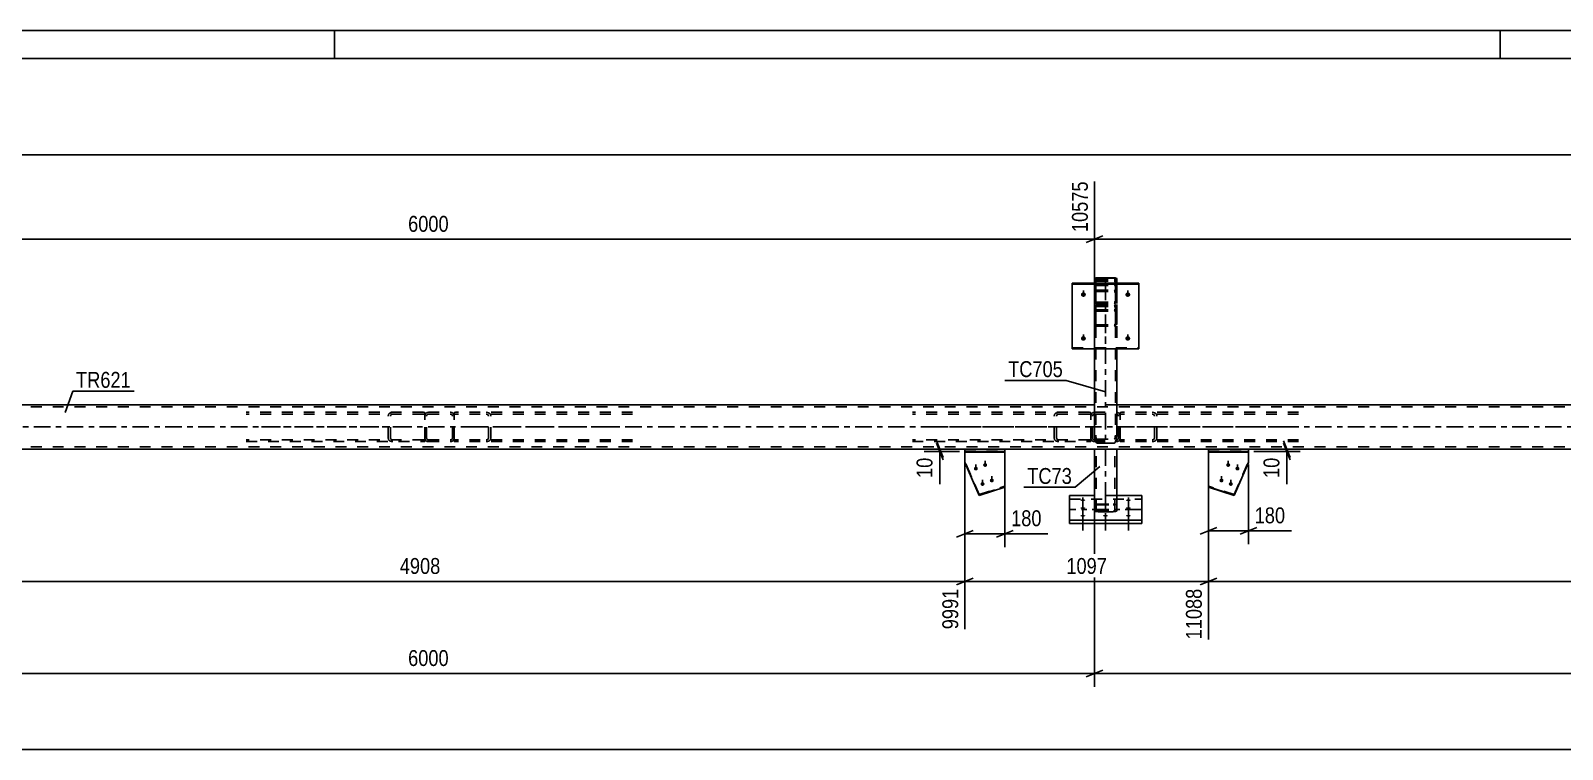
# Model space of a CAD drawing. Header units: millimetres. Extents: x 0 to 1189, y 0 to 841.
# Drawn here: x 294.3 to 570.2, y 711.5 to 841 of the extents above; entities that cross this region are included whole.
import ezdxf

# ---------------------------------------------------------------- set-up
doc = ezdxf.new("R2010")
doc.units = ezdxf.units.MM
doc.linetypes.add('DXK_LINE_DOT2', pattern=[3.9198, 1.9599, -1.9599])
doc.linetypes.add('DXK_LINE_DOT3', pattern=[5.9187, 2.979, -0.9799, 0.9799, -0.9799])
doc.styles.add('Arial Narrow', font='ARIALN.TTF', dxfattribs={"height": 0.2})

# ---------------------------------------------------------------- blocks, each defined once
blk = doc.blocks.new('Unknown-814734972-1132')
at = {"color": 5, "linetype": 'Continuous'}
for p, q in [((1189, 841), (0, 841)), ((349, 836), (349, 841)), ((559, 836), (559, 841)), ((1184, 836), (5, 836))]:
    blk.add_line(p, q, dxfattribs=at)
blk = doc.blocks.new('Part-814734972-4148 - 4074')
at = {"color": 2, "linetype": 'Continuous'}
for p, q in [((485.92, 754.52), (485.92, 765.58)), ((489.86, 765.58), (485.98, 765.58)), ((489.92, 754.52), (489.92, 765.58)), ((485.97, 754.43), (485.92, 754.52)), ((486.11, 754.36), (485.97, 754.43)), ((486.31, 754.32), (486.11, 754.36)), ((486.56, 754.3), (486.31, 754.32)), ((486.56, 754.3), (489.28, 754.3)), ((489.52, 754.32), (489.28, 754.3)), ((489.73, 754.36), (489.52, 754.32)), ((489.87, 754.43), (489.73, 754.36)), ((489.92, 754.52), (489.87, 754.43))]:
    blk.add_line(p, q, dxfattribs=at)
at = {"color": 7, "linetype": 'DXK_LINE_DOT2'}
for p, q in [((485.98, 765.58), (485.92, 765.58)), ((485.97, 765.58), (485.98, 765.58)), ((486.24, 754.52), (486.24, 765.58)), ((489.57, 765.58), (489.6, 765.58)), ((489.6, 754.52), (489.6, 765.58)), ((489.87, 765.58), (489.86, 765.58)), ((489.87, 765.58), (489.86, 765.58)), ((489.92, 765.58), (489.87, 765.58)), ((485.92, 755.45), (485.97, 755.53)), ((485.97, 755.53), (486.11, 755.6)), ((486.11, 755.6), (486.31, 755.65)), ((486.26, 755.49), (486.24, 755.45)), ((486.24, 754.52), (486.26, 754.48)), ((486.33, 755.53), (486.26, 755.49)), ((486.26, 754.48), (486.33, 754.44)), ((486.31, 755.65), (486.56, 755.67)), ((486.44, 755.55), (486.33, 755.53)), ((486.33, 754.44), (486.44, 754.42)), ((486.56, 755.56), (486.44, 755.55)), ((486.44, 754.42), (486.56, 754.41)), ((486.56, 755.67), (489.28, 755.67)), ((486.56, 755.56), (489.28, 755.56)), ((486.56, 754.41), (489.28, 754.41)), ((489.28, 755.67), (489.52, 755.65)), ((489.4, 755.55), (489.28, 755.56)), ((489.28, 754.41), (489.4, 754.42)), ((489.5, 755.53), (489.4, 755.55)), ((489.4, 754.42), (489.5, 754.44)), ((489.5, 755.53), (489.52, 755.52)), ((489.5, 754.44), (489.57, 754.48)), ((489.52, 755.65), (489.73, 755.6)), ((489.52, 755.52), (489.57, 755.49)), ((489.6, 755.45), (489.57, 755.49)), ((489.57, 754.48), (489.6, 754.52)), ((489.73, 755.6), (489.87, 755.53)), ((489.87, 755.53), (489.92, 755.45))]:
    blk.add_line(p, q, dxfattribs=at)
at = {"color": 7, "linetype": 'DXK_LINE_DOT3'}
blk.add_line((487.92, 765.58), (487.92, 754.98), dxfattribs=at)
blk = doc.blocks.new('Bolt-814734972-4209 - 4074')
at = {"linetype": 'Continuous'}
for points in [[(491.92, 793.84), (492.01, 793.83), (492.1, 793.81), (492.18, 793.76), (492.25, 793.71), (492.3, 793.64), (492.34, 793.56), (492.36, 793.47), (492.36, 793.39), (492.34, 793.3), (492.3, 793.22), (492.25, 793.15), (492.18, 793.1), (492.1, 793.05), (492.01, 793.03), (491.92, 793.02), (491.83, 793.03), (491.74, 793.05), (491.66, 793.1), (491.59, 793.15), (491.54, 793.22), (491.5, 793.3), (491.48, 793.39), (491.48, 793.47), (491.5, 793.56), (491.54, 793.64), (491.59, 793.71), (491.66, 793.76), (491.74, 793.81), (491.83, 793.83)], [(491.92, 785.95), (492.01, 785.94), (492.1, 785.91), (492.18, 785.87), (492.25, 785.81), (492.3, 785.74), (492.34, 785.66), (492.36, 785.58), (492.36, 785.49), (492.34, 785.41), (492.3, 785.33), (492.25, 785.26), (492.18, 785.2), (492.1, 785.16), (492.01, 785.13), (491.92, 785.12), (491.83, 785.13), (491.74, 785.16), (491.66, 785.2), (491.59, 785.26), (491.54, 785.33), (491.5, 785.41), (491.48, 785.49), (491.48, 785.58), (491.5, 785.66), (491.54, 785.74), (491.59, 785.81), (491.66, 785.87), (491.74, 785.91), (491.83, 785.94)]]:
    blk.add_hatch(color=1, dxfattribs=at).paths.add_polyline_path(points)
at = {"color": 1, "linetype": 'Continuous'}
for p, q in [((491.92, 793.09), (491.92, 794.15)), ((491.92, 785.19), (491.92, 786.26))]:
    blk.add_line(p, q, dxfattribs=at)
blk = doc.blocks.new('Part-814734972-4152 - 4074')
at = {"color": 7, "linetype": 'DXK_LINE_DOT2'}
for p, q in [((365.01, 772.22), (333.11, 772.22)), ((365.01, 771.9), (333.11, 771.9)), ((358.71, 771.82), (358.64, 771.58)), ((358.64, 767.58), (358.64, 771.58)), ((359.08, 771.58), (359.11, 771.7)), ((359.08, 767.58), (359.08, 771.58)), ((359.52, 772.22), (359.18, 772.17)), ((359.35, 771.87), (359.52, 771.9)), ((365.01, 772.22), (365.27, 772.18)), ((365.01, 771.9), (365.18, 771.87)), ((365.18, 771.87), (365.27, 771.83)), ((365.27, 766.97), (365.27, 772.18)), ((365.01, 767.26), (333.11, 767.26)), ((358.64, 767.58), (358.71, 767.33)), ((359.11, 767.45), (359.08, 767.58)), ((359.52, 767.26), (359.35, 767.28)), ((365.18, 767.28), (365.01, 767.26)), ((365.27, 767.32), (365.18, 767.28)), ((333.11, 766.94), (365.01, 766.94)), ((359.18, 766.98), (359.52, 766.94)), ((365.01, 766.94), (365.27, 766.97))]:
    blk.add_line(p, q, dxfattribs=at)
at = {"color": 7, "linetype": 'DXK_LINE_DOT3'}
blk.add_line((335.86, 769.58), (362.27, 769.58), dxfattribs=at)
at = {"color": 7, "linetype": 'DXK_LINE_DOT2'}
for centre, radius, start, end in [((359.39, 771.39), 0.802, 104.5547, 147.5896), ((359.45, 771.48), 0.401, 104.5547, 147.5896), ((359.39, 767.76), 0.802, 212.4104, 255.4453), ((359.45, 767.67), 0.401, 212.4104, 255.4453)]:
    blk.add_arc(centre, radius, start, end, dxfattribs=at)
blk = doc.blocks.new('Part-814734972-4092 - 4074')
at = {"color": 2, "linetype": 'Continuous'}
for p, q in [((513.65, 765.58), (506.45, 765.58)), ((506.45, 765.18), (506.45, 765.58)), ((513.65, 765.18), (506.45, 765.18)), ((513.65, 765.18), (513.65, 765.58))]:
    blk.add_line(p, q, dxfattribs=at)
blk = doc.blocks.new('Bolt-814734972-4093 - 4074')
at = {"linetype": 'Continuous'}
for points in [[(510.01, 763.06), (510.08, 763.05), (510.16, 763.03), (510.22, 763), (510.28, 762.95), (510.32, 762.89), (510.35, 762.83), (510.37, 762.76), (510.37, 762.69), (510.35, 762.62), (510.32, 762.55), (510.28, 762.5), (510.22, 762.45), (510.16, 762.41), (510.08, 762.39), (510.01, 762.38), (509.93, 762.39), (509.86, 762.41), (509.8, 762.45), (509.74, 762.5), (509.7, 762.55), (509.67, 762.62), (509.65, 762.69), (509.65, 762.76), (509.67, 762.83), (509.7, 762.89), (509.74, 762.95), (509.8, 763), (509.86, 763.03), (509.93, 763.05)], [(511.68, 762.42), (511.75, 762.41), (511.82, 762.39), (511.89, 762.36), (511.94, 762.31), (511.99, 762.25), (512.02, 762.19), (512.03, 762.12), (512.03, 762.05), (512.02, 761.98), (511.99, 761.91), (511.94, 761.86), (511.89, 761.81), (511.82, 761.77), (511.75, 761.75), (511.68, 761.75), (511.6, 761.75), (511.53, 761.77), (511.46, 761.81), (511.41, 761.86), (511.36, 761.91), (511.33, 761.98), (511.32, 762.05), (511.32, 762.12), (511.33, 762.19), (511.36, 762.25), (511.41, 762.31), (511.46, 762.36), (511.53, 762.39), (511.6, 762.41)], [(508.8, 760.28), (508.88, 760.27), (508.95, 760.25), (509.01, 760.21), (509.07, 760.16), (509.11, 760.11), (509.14, 760.04), (509.16, 759.97), (509.16, 759.9), (509.14, 759.83), (509.11, 759.77), (509.07, 759.71), (509.01, 759.66), (508.95, 759.63), (508.88, 759.61), (508.8, 759.6), (508.73, 759.61), (508.65, 759.63), (508.59, 759.66), (508.53, 759.71), (508.49, 759.77), (508.46, 759.83), (508.44, 759.9), (508.44, 759.97), (508.46, 760.04), (508.49, 760.11), (508.53, 760.16), (508.59, 760.21), (508.65, 760.25), (508.73, 760.27)], [(510.47, 759.64), (510.54, 759.63), (510.61, 759.61), (510.68, 759.57), (510.74, 759.53), (510.78, 759.47), (510.81, 759.4), (510.83, 759.33), (510.83, 759.26), (510.81, 759.19), (510.78, 759.13), (510.74, 759.07), (510.68, 759.03), (510.61, 758.99), (510.54, 758.97), (510.47, 758.96), (510.39, 758.97), (510.32, 758.99), (510.26, 759.03), (510.2, 759.07), (510.16, 759.13), (510.13, 759.19), (510.11, 759.26), (510.11, 759.33), (510.13, 759.4), (510.16, 759.47), (510.2, 759.53), (510.26, 759.57), (510.32, 759.61), (510.39, 759.63)]]:
    blk.add_hatch(color=1, dxfattribs=at).paths.add_polyline_path(points)
at = {"color": 1, "linetype": 'Continuous'}
for p, q in [((510.01, 762.45), (510.01, 763.47)), ((511.68, 761.81), (511.68, 762.84)), ((508.8, 759.66), (508.8, 760.69)), ((510.47, 759.03), (510.47, 760.05))]:
    blk.add_line(p, q, dxfattribs=at)
blk = doc.blocks.new('Bolt-814734972-4094 - 4074')
at = {"linetype": 'Continuous'}
for points in [[(483.82, 756.23), (483.73, 756.24), (483.64, 756.25), (483.56, 756.26), (483.49, 756.28), (483.44, 756.31), (483.4, 756.34), (483.38, 756.37), (483.38, 756.4), (483.4, 756.43), (483.44, 756.46), (483.49, 756.49), (483.56, 756.51), (483.64, 756.52), (483.73, 756.53), (483.82, 756.54), (483.91, 756.53), (484, 756.52), (484.08, 756.51), (484.14, 756.49), (484.2, 756.46), (484.24, 756.43), (484.26, 756.4), (484.26, 756.37), (484.24, 756.34), (484.2, 756.31), (484.14, 756.28), (484.08, 756.26), (484, 756.25), (483.91, 756.24)], [(492.02, 756.23), (491.93, 756.24), (491.84, 756.25), (491.76, 756.26), (491.69, 756.28), (491.64, 756.31), (491.6, 756.34), (491.58, 756.37), (491.58, 756.4), (491.6, 756.43), (491.64, 756.46), (491.69, 756.49), (491.76, 756.51), (491.84, 756.52), (491.93, 756.53), (492.02, 756.54), (492.11, 756.53), (492.2, 756.52), (492.28, 756.51), (492.34, 756.49), (492.4, 756.46), (492.44, 756.43), (492.46, 756.4), (492.46, 756.37), (492.44, 756.34), (492.4, 756.31), (492.34, 756.28), (492.28, 756.26), (492.2, 756.25), (492.11, 756.24)], [(483.82, 754.83), (483.73, 754.83), (483.64, 754.84), (483.56, 754.85), (483.49, 754.88), (483.44, 754.9), (483.4, 754.93), (483.38, 754.96), (483.38, 754.99), (483.4, 755.02), (483.44, 755.05), (483.49, 755.08), (483.56, 755.1), (483.64, 755.11), (483.73, 755.12), (483.82, 755.13), (483.91, 755.12), (484, 755.11), (484.08, 755.1), (484.14, 755.08), (484.2, 755.05), (484.24, 755.02), (484.26, 754.99), (484.26, 754.96), (484.24, 754.93), (484.2, 754.9), (484.14, 754.88), (484.08, 754.85), (484, 754.84), (483.91, 754.83)], [(483.82, 753.43), (483.73, 753.43), (483.64, 753.44), (483.56, 753.46), (483.49, 753.48), (483.44, 753.51), (483.4, 753.53), (483.38, 753.56), (483.38, 753.6), (483.4, 753.63), (483.44, 753.66), (483.49, 753.68), (483.56, 753.7), (483.64, 753.72), (483.73, 753.73), (483.82, 753.73), (483.91, 753.73), (484, 753.72), (484.08, 753.7), (484.14, 753.68), (484.2, 753.66), (484.24, 753.63), (484.26, 753.6), (484.26, 753.56), (484.24, 753.53), (484.2, 753.51), (484.14, 753.48), (484.08, 753.46), (484, 753.44), (483.91, 753.43)], [(487.9, 753.43), (487.81, 753.43), (487.72, 753.44), (487.64, 753.46), (487.57, 753.48), (487.52, 753.51), (487.48, 753.53), (487.46, 753.56), (487.46, 753.6), (487.48, 753.63), (487.52, 753.66), (487.57, 753.68), (487.64, 753.7), (487.72, 753.72), (487.81, 753.73), (487.9, 753.73), (487.99, 753.73), (488.08, 753.72), (488.16, 753.7), (488.22, 753.68), (488.28, 753.66), (488.32, 753.63), (488.34, 753.6), (488.34, 753.56), (488.32, 753.53), (488.28, 753.51), (488.22, 753.48), (488.16, 753.46), (488.08, 753.44), (487.99, 753.43)], [(492.02, 754.83), (491.93, 754.83), (491.84, 754.84), (491.76, 754.85), (491.69, 754.88), (491.64, 754.9), (491.6, 754.93), (491.58, 754.96), (491.58, 754.99), (491.6, 755.02), (491.64, 755.05), (491.69, 755.08), (491.76, 755.1), (491.84, 755.11), (491.93, 755.12), (492.02, 755.13), (492.11, 755.12), (492.2, 755.11), (492.28, 755.1), (492.34, 755.08), (492.4, 755.05), (492.44, 755.02), (492.46, 754.99), (492.46, 754.96), (492.44, 754.93), (492.4, 754.9), (492.34, 754.88), (492.28, 754.85), (492.2, 754.84), (492.11, 754.83)], [(492.02, 753.43), (491.93, 753.43), (491.84, 753.44), (491.76, 753.46), (491.69, 753.48), (491.64, 753.51), (491.6, 753.53), (491.58, 753.56), (491.58, 753.6), (491.6, 753.63), (491.64, 753.66), (491.69, 753.68), (491.76, 753.7), (491.84, 753.72), (491.93, 753.73), (492.02, 753.73), (492.11, 753.73), (492.2, 753.72), (492.28, 753.7), (492.34, 753.68), (492.4, 753.66), (492.44, 753.63), (492.46, 753.6), (492.46, 753.56), (492.44, 753.53), (492.4, 753.51), (492.34, 753.48), (492.28, 753.46), (492.2, 753.44), (492.11, 753.43)]]:
    blk.add_hatch(color=1, dxfattribs=at).paths.add_polyline_path(points)
at = {"color": 1, "linetype": 'Continuous'}
for p, q in [((483.82, 756.87), (483.82, 753.75)), ((492.02, 756.87), (492.02, 753.75)), ((483.82, 755.46), (483.82, 752.34)), ((483.82, 754.07), (483.82, 750.95)), ((487.9, 754.07), (487.9, 750.95)), ((492.02, 755.46), (492.02, 752.34)), ((492.02, 754.07), (492.02, 750.95))]:
    blk.add_line(p, q, dxfattribs=at)
at = {"color": 1, "linetype": 'DXK_LINE_DOT2'}
blk.add_line((487.9, 756.87), (487.9, 753.75), dxfattribs=at)
blk = doc.blocks.new('Part-814734972-4102 - 4074')
at = {"color": 7, "linetype": 'DXK_LINE_DOT2'}
for p, q in [((365.32, 771.82), (365.27, 771.58)), ((365.27, 767.58), (365.27, 771.58)), ((365.59, 771.58), (365.61, 771.7)), ((365.59, 767.58), (365.59, 771.58)), ((365.91, 772.22), (365.66, 772.17)), ((365.79, 771.87), (365.91, 771.9)), ((365.91, 772.22), (369.91, 772.22)), ((365.91, 771.9), (369.91, 771.9)), ((370.15, 772.17), (369.91, 772.22)), ((369.91, 771.9), (370.03, 771.87)), ((370.2, 771.7), (370.23, 771.58)), ((370.23, 767.58), (370.23, 771.58)), ((370.55, 771.58), (370.5, 771.82)), ((370.55, 767.58), (370.55, 771.58)), ((365.27, 767.58), (365.32, 767.33)), ((365.61, 767.45), (365.59, 767.58)), ((365.91, 767.26), (365.79, 767.28)), ((365.91, 767.26), (369.91, 767.26)), ((370.03, 767.28), (369.91, 767.26)), ((370.23, 767.58), (370.2, 767.45)), ((370.5, 767.33), (370.55, 767.58)), ((365.66, 766.98), (365.91, 766.94)), ((365.91, 766.94), (369.91, 766.94)), ((369.91, 766.94), (370.15, 766.98))]:
    blk.add_line(p, q, dxfattribs=at)
at = {"color": 7, "linetype": 'DXK_LINE_DOT3'}
blk.add_line((367.91, 769.58), (367.91, 769.58), dxfattribs=at)
at = {"color": 7, "linetype": 'DXK_LINE_DOT2'}
for centre, radius, start, end in [((365.91, 771.58), 0.64, 112.5, 157.5), ((365.91, 771.58), 0.32, 112.5, 157.5), ((369.91, 771.58), 0.32, 22.5, 67.5), ((369.91, 771.58), 0.64, 22.5, 67.5), ((365.91, 767.58), 0.64, 202.5, 247.5), ((365.91, 767.58), 0.32, 202.5, 247.5), ((369.91, 767.58), 0.32, 292.5, 337.5), ((369.91, 767.58), 0.64, 292.5, 337.5)]:
    blk.add_arc(centre, radius, start, end, dxfattribs=at)
blk = doc.blocks.new('Part-814734972-4107 - 4074')
at = {"color": 7, "linetype": 'DXK_LINE_DOT2'}
for p, q in [((1095.91, 773.18), (117.27, 773.18)), ((489.92, 773.58), (485.92, 773.58)), ((1095.91, 765.98), (117.27, 765.98)), ((469.77, 765.58), (462.57, 765.58)), ((489.86, 765.58), (485.98, 765.58)), ((513.65, 765.58), (506.45, 765.58))]:
    blk.add_line(p, q, dxfattribs=at)
at = {"color": 2, "linetype": 'Continuous'}
for p, q in [((485.92, 773.58), (249.92, 773.58)), ((725.91, 773.58), (489.92, 773.58)), ((462.57, 765.58), (273.47, 765.58)), ((485.98, 765.58), (469.77, 765.58)), ((506.45, 765.58), (489.86, 765.58)), ((702.59, 765.58), (513.65, 765.58))]:
    blk.add_line(p, q, dxfattribs=at)
at = {"color": 7, "linetype": 'DXK_LINE_DOT3'}
blk.add_line((117.27, 769.58), (1095.91, 769.58), dxfattribs=at)
blk = doc.blocks.new('Part-814734972-4112 - 4074')
at = {"color": 7, "linetype": 'DXK_LINE_DOT2'}
for p, q in [((490.81, 772.22), (490.55, 772.18)), ((490.55, 766.97), (490.55, 772.18)), ((490.55, 771.83), (490.64, 771.87)), ((490.64, 771.87), (490.81, 771.9)), ((522.7, 772.22), (490.81, 772.22)), ((522.7, 771.9), (490.81, 771.9)), ((496.63, 772.17), (496.3, 772.22)), ((496.3, 771.9), (496.46, 771.87)), ((496.7, 771.7), (496.74, 771.58)), ((496.74, 767.58), (496.74, 771.58)), ((497.18, 771.58), (497.11, 771.82)), ((497.18, 767.58), (497.18, 771.58)), ((490.64, 767.28), (490.55, 767.32)), ((490.81, 767.26), (490.64, 767.28)), ((522.7, 767.26), (490.81, 767.26)), ((496.46, 767.28), (496.3, 767.26)), ((496.74, 767.58), (496.7, 767.45)), ((497.11, 767.33), (497.18, 767.58)), ((490.55, 766.97), (490.81, 766.94)), ((522.7, 766.94), (490.81, 766.94)), ((496.3, 766.94), (496.63, 766.98))]:
    blk.add_line(p, q, dxfattribs=at)
at = {"color": 7, "linetype": 'DXK_LINE_DOT3'}
blk.add_line((493.55, 769.58), (519.96, 769.58), dxfattribs=at)
at = {"color": 7, "linetype": 'DXK_LINE_DOT2'}
for centre, radius, start, end in [((496.36, 771.48), 0.401, 32.4104, 75.4453), ((496.43, 771.39), 0.802, 32.4104, 75.4453), ((496.36, 767.67), 0.401, 284.5547, 327.5896), ((496.43, 767.76), 0.802, 284.5547, 327.5896)]:
    blk.add_arc(centre, radius, start, end, dxfattribs=at)
blk = doc.blocks.new('Part-814734972-4114 - 4074')
at = {"color": 7, "linetype": 'DXK_LINE_DOT2'}
for p, q in [((370.81, 772.22), (370.55, 772.18)), ((370.55, 766.97), (370.55, 772.18)), ((370.55, 771.83), (370.64, 771.87)), ((370.64, 771.87), (370.81, 771.9)), ((402.7, 772.22), (370.81, 772.22)), ((402.7, 771.9), (370.81, 771.9)), ((376.63, 772.17), (376.3, 772.22)), ((376.3, 771.9), (376.46, 771.87)), ((376.7, 771.7), (376.74, 771.58)), ((376.74, 767.58), (376.74, 771.58)), ((377.18, 771.58), (377.11, 771.82)), ((377.18, 767.58), (377.18, 771.58)), ((370.64, 767.28), (370.55, 767.32)), ((370.81, 767.26), (370.64, 767.28)), ((402.7, 767.26), (370.81, 767.26)), ((376.46, 767.28), (376.3, 767.26)), ((376.74, 767.58), (376.7, 767.45)), ((377.11, 767.33), (377.18, 767.58)), ((370.55, 766.97), (370.81, 766.94)), ((402.7, 766.94), (370.81, 766.94)), ((376.3, 766.94), (376.63, 766.98))]:
    blk.add_line(p, q, dxfattribs=at)
at = {"color": 7, "linetype": 'DXK_LINE_DOT3'}
blk.add_line((373.55, 769.58), (399.96, 769.58), dxfattribs=at)
at = {"color": 7, "linetype": 'DXK_LINE_DOT2'}
for centre, radius, start, end in [((376.36, 771.48), 0.401, 32.4104, 75.4453), ((376.43, 771.39), 0.802, 32.4104, 75.4453), ((376.36, 767.67), 0.401, 284.5547, 327.5896), ((376.43, 767.76), 0.802, 284.5547, 327.5896)]:
    blk.add_arc(centre, radius, start, end, dxfattribs=at)
blk = doc.blocks.new('Part-814734972-4115 - 4074')
at = {"color": 7, "linetype": 'DXK_LINE_DOT2'}
for p, q in [((485.01, 772.22), (453.11, 772.22)), ((485.01, 771.9), (453.11, 771.9)), ((478.71, 771.82), (478.64, 771.58)), ((478.64, 767.58), (478.64, 771.58)), ((479.08, 771.58), (479.11, 771.7)), ((479.08, 767.58), (479.08, 771.58)), ((479.52, 772.22), (479.18, 772.17)), ((479.35, 771.87), (479.52, 771.9)), ((485.01, 772.22), (485.27, 772.18)), ((485.01, 771.9), (485.18, 771.87)), ((485.18, 771.87), (485.27, 771.83)), ((485.27, 766.97), (485.27, 772.18)), ((485.01, 767.26), (453.11, 767.26)), ((478.64, 767.58), (478.71, 767.33)), ((479.11, 767.45), (479.08, 767.58)), ((479.52, 767.26), (479.35, 767.28)), ((485.18, 767.28), (485.01, 767.26)), ((485.27, 767.32), (485.18, 767.28)), ((453.11, 766.94), (485.01, 766.94)), ((479.18, 766.98), (479.52, 766.94)), ((485.01, 766.94), (485.27, 766.97))]:
    blk.add_line(p, q, dxfattribs=at)
at = {"color": 7, "linetype": 'DXK_LINE_DOT3'}
blk.add_line((455.86, 769.58), (482.27, 769.58), dxfattribs=at)
at = {"color": 7, "linetype": 'DXK_LINE_DOT2'}
for centre, radius, start, end in [((479.39, 771.39), 0.802, 104.5547, 147.5896), ((479.45, 771.48), 0.401, 104.5547, 147.5896), ((479.39, 767.76), 0.802, 212.4104, 255.4453), ((479.45, 767.67), 0.401, 212.4104, 255.4453)]:
    blk.add_arc(centre, radius, start, end, dxfattribs=at)
blk = doc.blocks.new('Part-814734972-4149 - 4074')
at = {"color": 7, "linetype": 'DXK_LINE_DOT2'}
for p, q in [((485.32, 771.82), (485.27, 771.58)), ((485.27, 767.58), (485.27, 771.58)), ((485.59, 771.58), (485.61, 771.7)), ((485.59, 767.58), (485.59, 771.58)), ((485.91, 772.22), (485.66, 772.17)), ((485.79, 771.87), (485.91, 771.9)), ((485.91, 772.22), (489.91, 772.22)), ((485.91, 771.9), (489.91, 771.9)), ((490.15, 772.17), (489.91, 772.22)), ((489.91, 771.9), (490.03, 771.87)), ((490.2, 771.7), (490.23, 771.58)), ((490.23, 767.58), (490.23, 771.58)), ((490.55, 771.58), (490.5, 771.82)), ((490.55, 767.58), (490.55, 771.58)), ((485.27, 767.58), (485.32, 767.33)), ((485.61, 767.45), (485.59, 767.58)), ((485.91, 767.26), (485.79, 767.28)), ((485.91, 767.26), (489.91, 767.26)), ((490.03, 767.28), (489.91, 767.26)), ((490.23, 767.58), (490.2, 767.45)), ((490.5, 767.33), (490.55, 767.58)), ((485.66, 766.98), (485.91, 766.94)), ((485.91, 766.94), (489.91, 766.94)), ((489.91, 766.94), (490.15, 766.98))]:
    blk.add_line(p, q, dxfattribs=at)
at = {"color": 7, "linetype": 'DXK_LINE_DOT3'}
blk.add_line((487.91, 769.58), (487.91, 769.58), dxfattribs=at)
at = {"color": 7, "linetype": 'DXK_LINE_DOT2'}
for centre, radius, start, end in [((485.91, 771.58), 0.64, 112.5, 157.5), ((485.91, 771.58), 0.32, 112.5, 157.5), ((489.91, 771.58), 0.32, 22.5, 67.5), ((489.91, 771.58), 0.64, 22.5, 67.5), ((485.91, 767.58), 0.64, 202.5, 247.5), ((485.91, 767.58), 0.32, 202.5, 247.5), ((489.91, 767.58), 0.32, 292.5, 337.5), ((489.91, 767.58), 0.64, 292.5, 337.5)]:
    blk.add_arc(centre, radius, start, end, dxfattribs=at)
blk = doc.blocks.new('Part-814734972-4241 - 4074')
at = {"color": 2, "linetype": 'Continuous'}
for p, q in [((485.95, 796.37), (485.92, 796.3)), ((485.92, 796.3), (485.92, 795.47)), ((486.06, 796.42), (485.95, 796.37)), ((486.21, 796.46), (486.06, 796.42)), ((486.16, 796.3), (486.18, 796.33)), ((486.16, 796.3), (486.16, 795.47)), ((486.18, 796.33), (486.23, 796.36)), ((486.4, 796.47), (486.21, 796.46)), ((486.23, 796.36), (486.31, 796.38)), ((486.31, 796.38), (486.4, 796.39)), ((486.4, 796.47), (489.44, 796.47)), ((486.4, 796.39), (489.44, 796.39)), ((489.62, 796.46), (489.44, 796.47)), ((489.44, 796.39), (489.53, 796.38)), ((489.53, 796.38), (489.61, 796.36)), ((489.61, 796.36), (489.66, 796.33)), ((489.78, 796.42), (489.62, 796.46)), ((489.66, 796.33), (489.68, 796.3)), ((489.68, 796.3), (489.68, 795.47)), ((489.88, 796.37), (489.78, 796.42)), ((489.92, 796.3), (489.88, 796.37)), ((489.92, 796.3), (489.92, 795.47)), ((485.92, 783.66), (485.92, 768.08)), ((489.92, 768.08), (489.92, 783.66)), ((485.95, 767.54), (485.92, 768.08)), ((489.92, 768.08), (489.88, 767.54)), ((486.4, 766.67), (486.21, 766.78)), ((486.4, 766.67), (489.44, 766.67)), ((489.62, 766.78), (489.44, 766.67))]:
    blk.add_line(p, q, dxfattribs=at)
at = {"color": 7, "linetype": 'DXK_LINE_DOT2'}
for p, q in [((485.92, 795.47), (485.92, 783.66)), ((485.92, 795.26), (485.95, 795.2)), ((485.95, 795.2), (486.06, 795.15)), ((486.06, 795.15), (486.21, 795.11)), ((486.16, 795.47), (486.16, 768.08)), ((486.18, 795.23), (486.16, 795.26)), ((486.23, 795.21), (486.18, 795.23)), ((486.21, 795.11), (486.4, 795.1)), ((486.31, 795.19), (486.23, 795.21)), ((486.4, 795.18), (486.31, 795.19)), ((486.4, 795.18), (489.44, 795.18)), ((486.4, 795.1), (489.44, 795.1)), ((489.53, 795.19), (489.44, 795.18)), ((489.44, 795.1), (489.62, 795.11)), ((489.61, 795.21), (489.53, 795.19)), ((489.66, 795.23), (489.61, 795.21)), ((489.62, 795.11), (489.78, 795.15)), ((489.68, 795.26), (489.66, 795.23)), ((489.68, 795.47), (489.68, 768.08)), ((489.78, 795.15), (489.88, 795.2)), ((489.88, 795.2), (489.92, 795.26)), ((489.92, 795.47), (489.92, 783.66)), ((489.92, 773.58), (485.92, 773.58)), ((486.16, 768.08), (486.18, 767.81)), ((486.31, 767.43), (486.4, 767.37)), ((486.4, 767.37), (489.44, 767.37)), ((489.44, 767.37), (489.53, 767.43)), ((489.66, 767.81), (489.68, 768.08))]:
    blk.add_line(p, q, dxfattribs=at)
at = {"color": 7, "linetype": 'DXK_LINE_DOT3'}
blk.add_line((487.92, 795.78), (487.92, 767.36), dxfattribs=at)
at = {"color": 2, "linetype": 'Continuous'}
for centre, start, end in [((487.58, 767.67), 184.6484, 213.1173), ((488.25, 767.67), 326.8827, 355.3516)]:
    blk.add_arc(centre, 1.63, start, end, dxfattribs=at)
at = {"color": 7, "linetype": 'DXK_LINE_DOT2'}
for centre, start, end in [((486.99, 767.87), 184.6484, 213.1173), ((488.85, 767.87), 326.8827, 355.3516)]:
    blk.add_arc(centre, 0.816, start, end, dxfattribs=at)
blk = doc.blocks.new('Part-814734972-4282 - 4074')
at = {"color": 2, "linetype": 'Continuous'}
for p, q in [((481.42, 752.16), (481.42, 757.21)), ((485.92, 757.21), (481.42, 757.21)), ((494.42, 757.21), (489.92, 757.21)), ((494.42, 752.16), (494.42, 757.21)), ((481.42, 752.76), (494.42, 752.76)), ((481.42, 752.16), (494.42, 752.16))]:
    blk.add_line(p, q, dxfattribs=at)
at = {"color": 7, "linetype": 'DXK_LINE_DOT2'}
for p, q in [((481.42, 756.6), (494.42, 756.6)), ((489.92, 757.21), (485.92, 757.21))]:
    blk.add_line(p, q, dxfattribs=at)
at = {"color": 7, "linetype": 'DXK_LINE_DOT3'}
blk.add_line((494.42, 754.68), (481.42, 754.68), dxfattribs=at)
blk = doc.blocks.new('Part-814734972-4318 - 4074')
at = {"color": 7, "linetype": 'DXK_LINE_DOT2'}
for p, q in [((485.92, 793.76), (485.95, 793.93)), ((485.92, 793.76), (485.92, 788.22)), ((485.95, 793.93), (486.06, 794.08)), ((486.06, 794.08), (486.21, 794.17)), ((486.18, 793.84), (486.16, 793.76)), ((486.16, 793.76), (486.16, 788.22)), ((486.23, 793.92), (486.18, 793.84)), ((486.21, 794.17), (486.4, 794.21)), ((486.31, 793.97), (486.23, 793.92)), ((486.4, 793.98), (486.31, 793.97)), ((486.4, 794.21), (489.44, 794.21)), ((486.4, 793.98), (489.44, 793.98)), ((489.44, 794.21), (489.62, 794.17)), ((489.53, 793.97), (489.44, 793.98)), ((489.61, 793.92), (489.53, 793.97)), ((489.66, 793.84), (489.61, 793.92)), ((489.62, 794.17), (489.78, 794.08)), ((489.68, 793.76), (489.66, 793.84)), ((489.68, 793.76), (489.68, 788.22)), ((489.78, 794.08), (489.88, 793.93)), ((489.88, 793.93), (489.92, 793.76)), ((489.92, 793.76), (489.92, 788.22)), ((485.95, 791.25), (485.92, 791.07)), ((485.95, 790.73), (485.92, 790.9)), ((486.06, 791.39), (485.95, 791.25)), ((486.06, 790.58), (485.95, 790.73)), ((486.21, 791.49), (486.06, 791.39)), ((486.21, 790.48), (486.06, 790.58)), ((486.16, 791.07), (486.18, 791.16)), ((486.16, 790.9), (486.18, 790.81)), ((486.18, 791.16), (486.23, 791.23)), ((486.18, 790.81), (486.23, 790.74)), ((486.4, 791.53), (486.21, 791.49)), ((486.4, 790.45), (486.21, 790.48)), ((486.23, 791.23), (486.31, 791.28)), ((486.23, 790.74), (486.31, 790.69)), ((486.31, 791.28), (486.4, 791.3)), ((486.31, 790.69), (486.4, 790.67)), ((486.4, 791.53), (489.44, 791.53)), ((486.4, 791.3), (489.44, 791.3)), ((486.4, 790.67), (489.44, 790.67)), ((486.4, 790.45), (489.44, 790.45)), ((489.62, 791.49), (489.44, 791.53)), ((489.44, 791.3), (489.53, 791.28)), ((489.44, 790.67), (489.53, 790.69)), ((489.62, 790.48), (489.44, 790.45)), ((489.53, 791.28), (489.61, 791.23)), ((489.53, 790.69), (489.61, 790.74)), ((489.61, 791.23), (489.66, 791.16)), ((489.61, 790.74), (489.66, 790.81)), ((489.78, 791.39), (489.62, 791.49)), ((489.78, 790.58), (489.62, 790.48)), ((489.66, 791.16), (489.68, 791.07)), ((489.66, 790.81), (489.68, 790.9)), ((489.88, 791.25), (489.78, 791.39)), ((489.88, 790.73), (489.78, 790.58)), ((489.92, 791.07), (489.88, 791.25)), ((489.92, 790.9), (489.88, 790.73)), ((485.92, 788.22), (485.95, 788.05)), ((485.95, 788.05), (486.06, 787.9)), ((486.06, 787.9), (486.21, 787.8)), ((486.18, 788.13), (486.16, 788.22)), ((486.23, 788.06), (486.18, 788.13)), ((486.21, 787.8), (486.4, 787.77)), ((486.31, 788.01), (486.23, 788.06)), ((486.4, 787.99), (486.31, 788.01)), ((486.4, 787.99), (489.44, 787.99)), ((486.4, 787.77), (489.44, 787.77)), ((489.53, 788.01), (489.44, 787.99)), ((489.44, 787.77), (489.62, 787.8)), ((489.61, 788.06), (489.53, 788.01)), ((489.66, 788.13), (489.61, 788.06)), ((489.62, 787.8), (489.78, 787.9)), ((489.68, 788.22), (489.66, 788.13)), ((489.78, 787.9), (489.88, 788.05)), ((489.88, 788.05), (489.92, 788.22))]:
    blk.add_line(p, q, dxfattribs=at)
blk = doc.blocks.new('Part-814734972-4319 - 4074')
at = {"color": 7, "linetype": 'DXK_LINE_DOT2'}
for p, q in [((485.95, 795.79), (485.92, 795.59)), ((485.92, 795.59), (485.92, 784.49)), ((486.06, 795.96), (485.95, 795.79)), ((486.21, 796.07), (486.06, 795.96)), ((486.16, 795.59), (486.18, 795.69)), ((486.16, 795.59), (486.16, 784.49)), ((486.18, 795.69), (486.23, 795.78)), ((486.4, 796.11), (486.21, 796.07)), ((486.23, 795.78), (486.31, 795.83)), ((486.31, 795.83), (486.4, 795.85)), ((486.4, 796.11), (489.44, 796.11)), ((486.4, 795.85), (489.44, 795.85)), ((489.62, 796.07), (489.44, 796.11)), ((489.44, 795.85), (489.53, 795.83)), ((489.53, 795.83), (489.61, 795.78)), ((489.61, 795.78), (489.66, 795.69)), ((489.78, 795.96), (489.62, 796.07)), ((489.66, 795.69), (489.68, 795.59)), ((489.68, 795.59), (489.68, 784.49)), ((489.88, 795.79), (489.78, 795.96)), ((489.92, 795.59), (489.88, 795.79)), ((489.92, 795.59), (489.92, 784.49)), ((485.92, 792.3), (485.95, 792.1)), ((485.95, 792.1), (486.06, 791.93)), ((486.18, 792.2), (486.16, 792.3)), ((486.23, 792.12), (486.18, 792.2)), ((486.31, 792.06), (486.23, 792.12)), ((486.4, 792.04), (486.31, 792.06)), ((486.4, 792.04), (489.44, 792.04)), ((489.53, 792.06), (489.44, 792.04)), ((489.61, 792.12), (489.53, 792.06)), ((489.66, 792.2), (489.61, 792.12)), ((489.68, 792.3), (489.66, 792.2)), ((489.78, 791.93), (489.88, 792.1)), ((489.88, 792.1), (489.92, 792.3)), ((486.06, 791.93), (486.21, 791.82)), ((486.21, 791.82), (486.4, 791.78)), ((486.4, 791.78), (489.44, 791.78)), ((489.44, 791.78), (489.62, 791.82)), ((489.62, 791.82), (489.78, 791.93))]:
    blk.add_line(p, q, dxfattribs=at)
blk = doc.blocks.new('Part-814734972-4338 - 4074')
at = {"color": 7, "linetype": 'DXK_LINE_DOT2'}
for p, q in [((506.45, 765.18), (506.45, 765.2)), ((506.45, 765.2), (513.65, 765.2)), ((506.45, 765.18), (506.45, 765.2)), ((513.65, 765.18), (513.65, 765.2)), ((513.65, 765.18), (513.65, 765.2)), ((511.09, 757.4), (513.65, 763.32)), ((511.09, 757.4), (506.45, 758.89)), ((511.09, 757.24), (511.09, 757.4))]:
    blk.add_line(p, q, dxfattribs=at)
at = {"color": 2, "linetype": 'Continuous'}
for p, q in [((506.45, 758.73), (506.45, 765.18)), ((506.45, 765.03), (513.65, 765.03)), ((513.65, 763.15), (513.65, 765.18)), ((511.09, 757.24), (513.65, 763.15)), ((506.45, 758.73), (511.09, 757.24))]:
    blk.add_line(p, q, dxfattribs=at)
at = {"color": 7, "linetype": 'DXK_LINE_DOT3'}
for p, q in [((513.65, 765.11), (506.45, 765.11)), ((506.45, 765.11), (506.45, 758.81)), ((511.09, 757.32), (513.65, 763.24)), ((506.45, 758.81), (511.09, 757.32))]:
    blk.add_line(p, q, dxfattribs=at)
blk = doc.blocks.new('Part-814734972-4351 - 4074')
at = {"color": 7, "linetype": 'DXK_LINE_DOT2'}
for p, q in [((462.57, 765.18), (462.57, 765.2)), ((462.57, 765.2), (469.77, 765.2)), ((462.57, 765.18), (462.57, 765.2)), ((469.77, 765.18), (469.77, 765.2)), ((469.77, 765.18), (469.77, 765.2)), ((465.13, 757.4), (462.57, 763.32)), ((465.13, 757.4), (469.77, 758.89)), ((465.13, 757.24), (465.13, 757.4))]:
    blk.add_line(p, q, dxfattribs=at)
at = {"color": 2, "linetype": 'Continuous'}
for p, q in [((462.57, 763.15), (462.57, 765.18)), ((462.57, 765.03), (469.77, 765.03)), ((469.77, 758.73), (469.77, 765.18)), ((462.57, 763.15), (465.13, 757.24)), ((465.13, 757.24), (469.77, 758.73))]:
    blk.add_line(p, q, dxfattribs=at)
at = {"color": 7, "linetype": 'DXK_LINE_DOT3'}
for p, q in [((469.77, 765.11), (462.57, 765.11)), ((462.57, 765.11), (462.57, 763.24)), ((462.57, 763.24), (465.13, 757.32)), ((465.13, 757.32), (469.77, 758.81))]:
    blk.add_line(p, q, dxfattribs=at)
blk = doc.blocks.new('Part-814734972-4352 - 4074')
at = {"color": 2, "linetype": 'Continuous'}
for p, q in [((469.77, 765.58), (462.57, 765.58)), ((462.57, 765.18), (462.57, 765.58)), ((469.77, 765.18), (462.57, 765.18)), ((469.77, 765.18), (469.77, 765.58))]:
    blk.add_line(p, q, dxfattribs=at)
blk = doc.blocks.new('Bolt-814734972-4353 - 4074')
at = {"linetype": 'Continuous'}
for points in [[(464.54, 762.42), (464.62, 762.42), (464.69, 762.39), (464.76, 762.36), (464.81, 762.31), (464.86, 762.25), (464.89, 762.19), (464.9, 762.12), (464.9, 762.05), (464.89, 761.98), (464.86, 761.92), (464.81, 761.86), (464.76, 761.81), (464.69, 761.78), (464.62, 761.75), (464.54, 761.75), (464.47, 761.75), (464.4, 761.78), (464.33, 761.81), (464.28, 761.86), (464.23, 761.92), (464.2, 761.98), (464.19, 762.05), (464.19, 762.12), (464.2, 762.19), (464.23, 762.25), (464.28, 762.31), (464.33, 762.36), (464.4, 762.39), (464.47, 762.42)], [(466.21, 763.06), (466.29, 763.05), (466.36, 763.03), (466.42, 763), (466.48, 762.95), (466.52, 762.89), (466.55, 762.83), (466.57, 762.76), (466.57, 762.69), (466.55, 762.62), (466.52, 762.55), (466.48, 762.5), (466.42, 762.45), (466.36, 762.41), (466.29, 762.39), (466.21, 762.38), (466.14, 762.39), (466.06, 762.41), (466, 762.45), (465.94, 762.5), (465.9, 762.55), (465.87, 762.62), (465.85, 762.69), (465.85, 762.76), (465.87, 762.83), (465.9, 762.89), (465.94, 762.95), (466, 763), (466.06, 763.03), (466.14, 763.05)], [(465.75, 759.64), (465.82, 759.63), (465.9, 759.61), (465.96, 759.57), (466.02, 759.53), (466.06, 759.47), (466.09, 759.4), (466.11, 759.33), (466.11, 759.26), (466.09, 759.19), (466.06, 759.13), (466.02, 759.07), (465.96, 759.03), (465.9, 758.99), (465.82, 758.97), (465.75, 758.96), (465.68, 758.97), (465.6, 758.99), (465.54, 759.03), (465.48, 759.07), (465.44, 759.13), (465.41, 759.19), (465.39, 759.26), (465.39, 759.33), (465.41, 759.4), (465.44, 759.47), (465.48, 759.53), (465.54, 759.57), (465.6, 759.61), (465.68, 759.63)], [(467.42, 760.28), (467.49, 760.27), (467.56, 760.25), (467.63, 760.21), (467.68, 760.16), (467.73, 760.11), (467.76, 760.04), (467.78, 759.97), (467.78, 759.9), (467.76, 759.83), (467.73, 759.77), (467.68, 759.71), (467.63, 759.66), (467.56, 759.63), (467.49, 759.61), (467.42, 759.6), (467.34, 759.61), (467.27, 759.63), (467.21, 759.66), (467.15, 759.71), (467.11, 759.77), (467.07, 759.83), (467.06, 759.9), (467.06, 759.97), (467.07, 760.04), (467.11, 760.11), (467.15, 760.16), (467.21, 760.21), (467.27, 760.25), (467.34, 760.27)]]:
    blk.add_hatch(color=1, dxfattribs=at).paths.add_polyline_path(points)
at = {"color": 1, "linetype": 'Continuous'}
for p, q in [((464.54, 761.81), (464.54, 762.84)), ((466.21, 762.45), (466.21, 763.47)), ((465.75, 759.03), (465.75, 760.05)), ((467.42, 759.66), (467.42, 760.69))]:
    blk.add_line(p, q, dxfattribs=at)
blk = doc.blocks.new('Part-814734972-4369 - 4074')
at = {"color": 2, "linetype": 'Continuous'}
for p, q in [((481.92, 795.47), (481.92, 783.66)), ((481.92, 795.47), (493.92, 795.47)), ((481.92, 795.31), (493.92, 795.31)), ((493.92, 783.66), (493.92, 795.47)), ((481.92, 783.66), (493.92, 783.66))]:
    blk.add_line(p, q, dxfattribs=at)
at = {"color": 7, "linetype": 'DXK_LINE_DOT3'}
blk.add_line((487.92, 795.39), (487.92, 783.74), dxfattribs=at)
at = {"color": 7, "linetype": 'DXK_LINE_DOT2'}
blk.add_line((481.92, 783.82), (493.92, 783.82), dxfattribs=at)
blk = doc.blocks.new('Bolt-814734972-4373 - 4074')
at = {"linetype": 'Continuous'}
for points in [[(483.92, 793.84), (484.01, 793.83), (484.1, 793.81), (484.18, 793.76), (484.25, 793.71), (484.3, 793.64), (484.34, 793.56), (484.36, 793.47), (484.36, 793.39), (484.34, 793.3), (484.3, 793.22), (484.25, 793.15), (484.18, 793.1), (484.1, 793.05), (484.01, 793.03), (483.92, 793.02), (483.83, 793.03), (483.74, 793.05), (483.66, 793.1), (483.59, 793.15), (483.54, 793.22), (483.5, 793.3), (483.48, 793.39), (483.48, 793.47), (483.5, 793.56), (483.54, 793.64), (483.59, 793.71), (483.66, 793.76), (483.74, 793.81), (483.83, 793.83)], [(483.92, 785.95), (484.01, 785.94), (484.1, 785.91), (484.18, 785.87), (484.25, 785.81), (484.3, 785.74), (484.34, 785.66), (484.36, 785.58), (484.36, 785.49), (484.34, 785.41), (484.3, 785.33), (484.25, 785.26), (484.18, 785.2), (484.1, 785.16), (484.01, 785.13), (483.92, 785.12), (483.83, 785.13), (483.74, 785.16), (483.66, 785.2), (483.59, 785.26), (483.54, 785.33), (483.5, 785.41), (483.48, 785.49), (483.48, 785.58), (483.5, 785.66), (483.54, 785.74), (483.59, 785.81), (483.66, 785.87), (483.74, 785.91), (483.83, 785.94)]]:
    blk.add_hatch(color=1, dxfattribs=at).paths.add_polyline_path(points)
at = {"color": 1, "linetype": 'Continuous'}
for p, q in [((483.92, 793.09), (483.92, 794.15)), ((483.92, 785.19), (483.92, 786.26))]:
    blk.add_line(p, q, dxfattribs=at)
blk = doc.blocks.new('StraightDimension-814734972-4527 - 4074')
at = {"color": 7, "linetype": 'Continuous'}
blk.add_line((104.37, 818.62), (1108.81, 818.62), dxfattribs=at)
blk = doc.blocks.new('StraightDimension-814734972-24638 - 4074')
at = {"color": 7, "linetype": 'Continuous'}
for p, q in [((462.57, 762.95), (462.57, 747.95)), ((469.77, 760.68), (469.77, 747.95)), ((461.07, 749.75), (464.07, 750.95)), ((471.27, 750.95), (468.27, 749.75)), ((462.57, 750.35), (469.77, 750.35))]:
    blk.add_line(p, q, dxfattribs=at)
at = {"color": 0}
blk.add_wipeout([(476.98, 751.1), (476.98, 755.3), (470.3, 755.3), (470.3, 751.1)], dxfattribs=at)
at = {"color": 7, "linetype": 'Continuous'}
blk.add_line((469.77, 750.35), (477.51, 750.35), dxfattribs=at)
blk.add_line((469.77, 750.35), (477.51, 750.35), dxfattribs=at)
at = {"color": 3, "style": 'Arial Narrow'}
blk.add_text('180', height=2.863, dxfattribs=at).set_placement((470.9, 751.7))
blk = doc.blocks.new('StraightDimension-814734972-4399 - 4074')
at = {"color": 7, "linetype": 'Continuous'}
for p, q in [((485.92, 759.62), (485.92, 722.76)), ((725.91, 759.62), (725.91, 722.76)), ((487.42, 725.76), (484.42, 724.56)), ((485.92, 725.16), (725.91, 725.16)), ((724.41, 724.56), (727.41, 725.76))]:
    blk.add_line(p, q, dxfattribs=at)
at = {"color": 0}
blk.add_wipeout([(610.17, 725.91), (610.17, 730.11), (601.66, 730.11), (601.66, 725.91)], dxfattribs=at)
at = {"color": 3, "style": 'Arial Narrow'}
blk.add_text('6000', height=2.863, dxfattribs=at).set_placement((602.26, 726.51))
blk = doc.blocks.new('StraightDimension-814734972-4405 - 4074')
at = {"color": 7, "linetype": 'Continuous'}
for p, q in [((245.92, 759.62), (245.92, 722.76)), ((485.92, 759.62), (485.92, 722.76)), ((247.42, 725.76), (244.42, 724.56)), ((245.92, 725.16), (485.92, 725.16)), ((484.42, 724.56), (487.42, 725.76))]:
    blk.add_line(p, q, dxfattribs=at)
at = {"color": 0}
blk.add_wipeout([(370.17, 725.91), (370.17, 730.11), (361.66, 730.11), (361.66, 725.91)], dxfattribs=at)
at = {"color": 3, "style": 'Arial Narrow'}
blk.add_text('6000', height=2.863, dxfattribs=at).set_placement((362.26, 726.51))
blk = doc.blocks.new('StraightDimension-814734972-4423 - 4074')
at = {"color": 7, "linetype": 'Continuous'}
for p, q in [((245.92, 755.68), (245.92, 812.01)), ((485.92, 782.57), (485.92, 813.84)), ((247.42, 804), (244.42, 802.8)), ((245.92, 803.4), (485.92, 803.4)), ((484.42, 802.8), (487.42, 804))]:
    blk.add_line(p, q, dxfattribs=at)
at = {"color": 0, "linetype": 'Continuous'}
blk.add_wipeout([(485.32, 814.44), (481.12, 814.44), (481.12, 804.1), (485.32, 804.1)], dxfattribs=at)
at = {"color": 0}
blk.add_wipeout([(370.17, 804.15), (370.17, 808.35), (361.66, 808.35), (361.66, 804.15)], dxfattribs=at)
at = {"color": 3, "linetype": 'Continuous', "style": 'Arial Narrow'}
blk.add_text('10575', height=2.863, rotation=90.0002, dxfattribs=at).set_placement((484.72, 804.7))
at = {"color": 3, "style": 'Arial Narrow'}
blk.add_text('6000', height=2.863, dxfattribs=at).set_placement((362.26, 804.75))
blk = doc.blocks.new('StraightDimension-814734972-4473 - 4074')
at = {"color": 7, "linetype": 'Continuous'}
for p, q in [((485.92, 782.57), (485.92, 813.84)), ((725.91, 782.61), (725.91, 813.84)), ((487.42, 804), (484.42, 802.8)), ((485.92, 803.4), (725.91, 803.4)), ((724.41, 802.8), (727.41, 804))]:
    blk.add_line(p, q, dxfattribs=at)
at = {"color": 0, "linetype": 'Continuous'}
blk.add_wipeout([(725.31, 814.44), (721.11, 814.44), (721.11, 804.1), (725.31, 804.1)], dxfattribs=at)
at = {"color": 0}
blk.add_wipeout([(610.17, 804.15), (610.17, 808.35), (601.66, 808.35), (601.66, 804.15)], dxfattribs=at)
at = {"color": 3, "linetype": 'Continuous', "style": 'Arial Narrow'}
blk.add_text('16575', height=2.863, rotation=90.0002, dxfattribs=at).set_placement((724.71, 804.7))
at = {"color": 3, "style": 'Arial Narrow'}
blk.add_text('6000', height=2.863, dxfattribs=at).set_placement((602.26, 804.75))
blk = doc.blocks.new('StraightDimension-814734972-4583 - 4074')
at = {"color": 7, "linetype": 'Continuous'}
blk.add_line((103.37, 711.49), (1109.81, 711.49), dxfattribs=at)
blk = doc.blocks.new('StraightDimension-814734972-23468 - 4074')
at = {"color": 7, "linetype": 'Continuous'}
for p, q in [((506.45, 764.58), (506.45, 731.31)), ((702.59, 764.58), (702.59, 731.31)), ((507.95, 742.35), (504.95, 741.15)), ((701.09, 741.15), (704.09, 742.35)), ((506.45, 741.75), (702.59, 741.75))]:
    blk.add_line(p, q, dxfattribs=at)
at = {"color": 0}
blk.add_wipeout([(608.77, 742.5), (608.77, 746.7), (600.26, 746.7), (600.26, 742.5)], dxfattribs=at)
at = {"color": 0, "linetype": 'Continuous'}
blk.add_wipeout([(701.99, 741.05), (697.79, 741.05), (697.79, 730.71), (701.99, 730.71)], dxfattribs=at)
at = {"color": 3, "style": 'Arial Narrow'}
blk.add_text('4903', height=2.863, dxfattribs=at).set_placement((600.86, 743.1))
at = {"color": 3, "linetype": 'Continuous', "style": 'Arial Narrow'}
blk.add_text('15992', height=2.863, rotation=90.0002, dxfattribs=at).set_placement((701.39, 731.31))
blk = doc.blocks.new('StraightDimension-814734972-23469 - 4074')
at = {"color": 7, "linetype": 'Continuous'}
for p, q in [((462.57, 764.58), (462.57, 733.13)), ((506.45, 764.58), (506.45, 731.31)), ((464.07, 742.35), (461.07, 741.15)), ((504.95, 741.15), (507.95, 742.35)), ((462.57, 741.75), (506.45, 741.75))]:
    blk.add_line(p, q, dxfattribs=at)
at = {"color": 0}
blk.add_wipeout([(488.76, 742.5), (488.76, 746.7), (480.25, 746.7), (480.25, 742.5)], dxfattribs=at)
at = {"color": 0, "linetype": 'Continuous'}
blk.add_wipeout([(505.85, 741.05), (501.65, 741.05), (501.65, 730.71), (505.85, 730.71)], dxfattribs=at)
at = {"color": 3, "style": 'Arial Narrow'}
blk.add_text('1097', height=2.863, dxfattribs=at).set_placement((480.85, 743.1))
at = {"color": 3, "linetype": 'Continuous', "style": 'Arial Narrow'}
blk.add_text('11088', height=2.863, rotation=90.0002, dxfattribs=at).set_placement((505.25, 731.31))
blk = doc.blocks.new('StraightDimension-814734972-23470 - 4074')
at = {"color": 7, "linetype": 'Continuous'}
for p, q in [((266.26, 764.58), (266.26, 733.13)), ((462.57, 764.58), (462.57, 733.13)), ((267.76, 742.35), (264.76, 741.15)), ((461.07, 741.15), (464.07, 742.35)), ((266.26, 741.75), (462.57, 741.75))]:
    blk.add_line(p, q, dxfattribs=at)
at = {"color": 0}
blk.add_wipeout([(368.67, 742.5), (368.67, 746.7), (360.16, 746.7), (360.16, 742.5)], dxfattribs=at)
at = {"color": 0, "linetype": 'Continuous'}
blk.add_wipeout([(461.97, 741.05), (457.77, 741.05), (457.77, 732.53), (461.97, 732.53)], dxfattribs=at)
at = {"color": 3, "style": 'Arial Narrow'}
blk.add_text('4908', height=2.863, dxfattribs=at).set_placement((360.76, 743.1))
at = {"color": 3, "linetype": 'Continuous', "style": 'Arial Narrow'}
blk.add_text('9991', height=2.863, rotation=90.0002, dxfattribs=at).set_placement((461.37, 733.13))
blk = doc.blocks.new('StraightDimension-814734972-24625 - 4074')
at = {"color": 7, "linetype": 'Continuous'}
for p, q in [((461.57, 765.58), (455.23, 765.58)), ((461.57, 765.18), (455.23, 765.18)), ((457.48, 767.08), (458.68, 764.08)), ((458.68, 763.68), (457.48, 766.68)), ((458.08, 765.18), (458.08, 765.58))]:
    blk.add_line(p, q, dxfattribs=at)
at = {"color": 0}
blk.add_wipeout([(457.33, 764.65), (453.13, 764.65), (453.13, 759.79), (457.33, 759.79)], dxfattribs=at)
at = {"color": 7, "linetype": 'Continuous'}
blk.add_line((458.08, 765.18), (458.08, 759.27), dxfattribs=at)
blk.add_line((458.08, 765.18), (458.08, 759.27), dxfattribs=at)
at = {"color": 3, "style": 'Arial Narrow'}
blk.add_text('10', height=2.863, rotation=90.0002, dxfattribs=at).set_placement((456.73, 760.39))
blk = doc.blocks.new('StraightDimension-814734972-24649 - 4074')
at = {"color": 7, "linetype": 'Continuous'}
for p, q in [((513.65, 762.79), (513.65, 748.47)), ((506.45, 758.91), (506.45, 748.47)), ((504.95, 750.27), (507.95, 751.47)), ((506.45, 750.87), (513.65, 750.87)), ((515.15, 751.47), (512.15, 750.27))]:
    blk.add_line(p, q, dxfattribs=at)
at = {"color": 0}
blk.add_wipeout([(520.86, 751.62), (520.86, 755.82), (514.18, 755.82), (514.18, 751.62)], dxfattribs=at)
at = {"color": 7, "linetype": 'Continuous'}
blk.add_line((513.65, 750.87), (521.39, 750.87), dxfattribs=at)
blk.add_line((513.65, 750.87), (521.39, 750.87), dxfattribs=at)
at = {"color": 3, "style": 'Arial Narrow'}
blk.add_text('180', height=2.863, dxfattribs=at).set_placement((514.78, 752.22))
blk = doc.blocks.new('StraightDimension-814734972-24660 - 4074')
at = {"color": 7, "linetype": 'Continuous'}
for p, q in [((514.65, 765.58), (522.98, 765.58)), ((514.65, 765.18), (522.98, 765.18)), ((519.98, 767.08), (521.18, 764.08)), ((521.18, 763.68), (519.98, 766.68)), ((520.58, 765.18), (520.58, 765.58))]:
    blk.add_line(p, q, dxfattribs=at)
at = {"color": 0}
blk.add_wipeout([(519.83, 764.65), (515.63, 764.65), (515.63, 759.79), (519.83, 759.79)], dxfattribs=at)
at = {"color": 7, "linetype": 'Continuous'}
blk.add_line((520.58, 765.18), (520.58, 759.27), dxfattribs=at)
blk.add_line((520.58, 765.18), (520.58, 759.27), dxfattribs=at)
at = {"color": 3, "style": 'Arial Narrow'}
blk.add_text('10', height=2.863, rotation=90.0002, dxfattribs=at).set_placement((519.23, 760.39))
blk = doc.blocks.new('Mark-814734972-4103 - 4074')
at = {"color": 0}
blk.add_wipeout([(312.31, 776.64), (312.31, 779.64), (302.44, 779.64), (302.44, 776.64)], dxfattribs=at)
blk.add_wipeout([(312.31, 776.64), (312.31, 779.64), (302.44, 779.64), (302.44, 776.64)], dxfattribs=at)
at = {"color": 30, "linetype": 'Continuous'}
for p, q in [((300.49, 772.16), (301.84, 776.04)), ((301.84, 776.04), (312.91, 776.04))]:
    blk.add_line(p, q, dxfattribs=at)
at = {"color": 3, "style": 'Arial Narrow'}
blk.add_text('TR621', height=2.863, dxfattribs=at).set_placement((302.44, 776.64))
blk = doc.blocks.new('Mark-814734972-4144 - 4074')
at = {"color": 0}
blk.add_wipeout([(481.85, 759.32), (481.85, 762.32), (473.81, 762.32), (473.81, 759.32)], dxfattribs=at)
blk.add_wipeout([(481.85, 759.32), (481.85, 762.32), (473.81, 762.32), (473.81, 759.32)], dxfattribs=at)
at = {"color": 30, "linetype": 'Continuous'}
for p in [(486.87, 762.46), (473.21, 758.72)]:
    blk.add_line(p, (482.45, 758.72), dxfattribs=at)
at = {"color": 3, "style": 'Arial Narrow'}
blk.add_text('TC73', height=2.863, dxfattribs=at).set_placement((473.81, 759.32))
blk = doc.blocks.new('Mark-814734972-4237 - 4074')
at = {"color": 0}
blk.add_wipeout([(480.22, 778.57), (480.22, 781.57), (470.36, 781.57), (470.36, 778.57)], dxfattribs=at)
blk.add_wipeout([(480.22, 778.57), (480.22, 781.57), (470.36, 781.57), (470.36, 778.57)], dxfattribs=at)
at = {"color": 30, "linetype": 'Continuous'}
for p in [(469.76, 777.97), (487.93, 775.89)]:
    blk.add_line(p, (480.82, 777.97), dxfattribs=at)
at = {"color": 3, "style": 'Arial Narrow'}
blk.add_text('TC705', height=2.863, dxfattribs=at).set_placement((470.36, 778.57))

msp = doc.modelspace()

# ---------------------------------------------------------------- block references
for name in ['Unknown-814734972-1132', 'Part-814734972-4369 - 4074', 'Part-814734972-4241 - 4074', 'Part-814734972-4319 - 4074', 'Bolt-814734972-4373 - 4074', 'Part-814734972-4318 - 4074', 'Bolt-814734972-4209 - 4074', 'Part-814734972-4107 - 4074', 'Part-814734972-4152 - 4074', 'Part-814734972-4102 - 4074', 'Part-814734972-4114 - 4074', 'Part-814734972-4115 - 4074', 'Part-814734972-4149 - 4074', 'Part-814734972-4112 - 4074', 'Part-814734972-4352 - 4074', 'Part-814734972-4351 - 4074', 'Part-814734972-4148 - 4074', 'Part-814734972-4092 - 4074', 'Part-814734972-4338 - 4074', 'Bolt-814734972-4353 - 4074', 'Bolt-814734972-4093 - 4074', 'Part-814734972-4282 - 4074', 'Bolt-814734972-4094 - 4074']:
    msp.add_blockref(name, (0, 0))

# ---------------------------------------------------------------- next in the draw order: block references
for name in ['StraightDimension-814734972-4527 - 4074', 'StraightDimension-814734972-4399 - 4074']:
    msp.add_blockref(name, (0, 0))

# ---------------------------------------------------------------- next in the draw order: block references
msp.add_blockref('StraightDimension-814734972-24638 - 4074', (0, 0))

# ---------------------------------------------------------------- next in the draw order: block references
msp.add_blockref('StraightDimension-814734972-4405 - 4074', (0, 0))

# ---------------------------------------------------------------- next in the draw order: block references
msp.add_blockref('StraightDimension-814734972-4423 - 4074', (0, 0))

# ---------------------------------------------------------------- next in the draw order: block references
for name in ['StraightDimension-814734972-4473 - 4074', 'Mark-814734972-4103 - 4074', 'StraightDimension-814734972-4583 - 4074']:
    msp.add_blockref(name, (0, 0))

# ---------------------------------------------------------------- next in the draw order: block references
for name in ['Mark-814734972-4237 - 4074', 'StraightDimension-814734972-23468 - 4074']:
    msp.add_blockref(name, (0, 0))

# ---------------------------------------------------------------- next in the draw order: block references
msp.add_blockref('StraightDimension-814734972-23469 - 4074', (0, 0))

# ---------------------------------------------------------------- next in the draw order: block references
for name in ['StraightDimension-814734972-23470 - 4074', 'Mark-814734972-4144 - 4074', 'StraightDimension-814734972-24649 - 4074']:
    msp.add_blockref(name, (0, 0))

# ---------------------------------------------------------------- next in the draw order: block references
for name in ['StraightDimension-814734972-24625 - 4074', 'StraightDimension-814734972-24660 - 4074']:
    msp.add_blockref(name, (0, 0))

doc.saveas('drawing.dxf')
